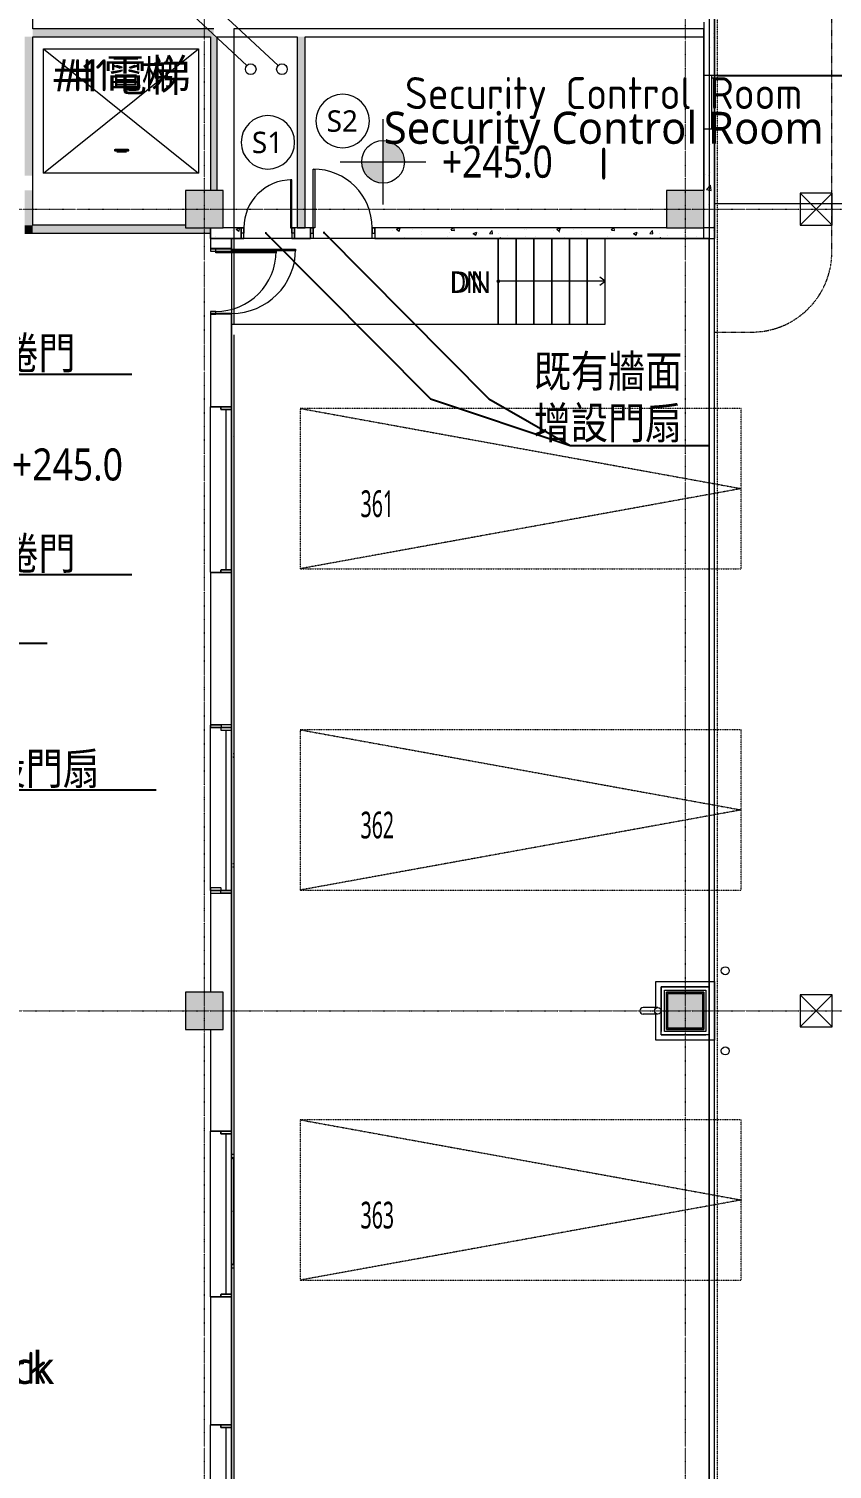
# Model space of a CAD drawing. Extents: x -76427 to 292734, y -42117 to 131250.
# Drawn here: x 249315 to 264351, y 36422 to 63375 of the extents above; entities that cross this region are included whole.
import ezdxf
from ezdxf.enums import TextEntityAlignment as Align

# ---------------------------------------------------------------- set-up
doc = ezdxf.new("R2010")
doc.units = 0
doc.header["$LTSCALE"] = 10
for name, pattern in [('H12PL1$0$DOTK1', [0.01, 0.005, -0.005]), ('H12PL1$0$HIDDENK1', [0.0334, 0.0167, -0.0167]), ('H12PL1$0$JJP_三點線', [0.9, 0.3, -0.15, 0, -0.15, 0, -0.15, 0, -0.15]), ('H12PL1$0$JJP_虛線(退縮線、投影線、地下室範圍、非屬本工程、圖面分區)', [0.45, 0.3, -0.15]), ('XFM7P10ICA$0$H12PL1$0$JJP_三點線', [0.9, 0.3, -0.15, 0, -0.15, 0, -0.15, 0, -0.15]), ('XFM7P10ICA$0$H12PL1$0$JJP_虛線(退縮線、投影線、地下室範圍、非屬本工程、圖面分區)', [0.45, 0.3, -0.15])]:
    doc.linetypes.add(name, pattern=pattern)
for name, color, linetype in [('H12PL1$0$A-OBJE-2D', 252, 'Continuous'), ('H12PL1$0$A-STRS', 252, 'Continuous'), ('H12PL1$0$A-TEXT', 252, 'Continuous'), ('H12PL1$0$A-WALL-EX', 252, 'Continuous'), ('H12PL1$0$A-WALL-IN', 252, 'Continuous'), ('H12PL1$0$A-ZONE', 252, 'Continuous'), ('H12PL1$0$Door', 252, 'Continuous'), ('H12PL1$0$L10_14_DRAN', 252, 'Continuous'), ('H12PL1$0$L10_14_KABE1', 252, 'Continuous'), ('H12PL1$0$L10_14_PKG', 252, 'Continuous'), ('H12PL1$0$L10_14_PKG-NN', 252, 'Continuous'), ('H12PL1$0$L10_14_SIAGE1', 252, 'Continuous'), ('H12PL1$0$L10_14_SIAGE2', 252, 'Continuous'), ('H12PL1$0$L10_14_SIAGE3', 252, 'Continuous'), ('H12PL1$0$L10_14_SITE', 252, 'Continuous'), ('H12PL1$0$L10_14_STEEL2', 252, 'Continuous'), ('H12PL1$0$L10_14_SUGATA3', 252, 'Continuous'), ('H12PL1$0$L10_14_SUGATA4', 252, 'Continuous'), ('H12PL1$0$L10_14_SUGATAD', 252, 'Continuous'), ('H12PL1$0$L10_14_TATEGU3', 252, 'Continuous'), ('H12PL1$0$S-COL', 252, 'Continuous'), ('H12PL1$0$S-GRID', 252, 'Continuous'), ('H12PL1$0$S-SLAB-SHOW', 252, 'Continuous'), ('H12PL1$0$Window', 252, 'Continuous'), ('XFM7P10ICA$0$H12PL1$0$A-CLNG', 252, 'Continuous'), ('XFM7P10ICA$0$H12PL1$0$A-OBJE-2D', 252, 'Continuous'), ('XFM7P10ICA$0$H12PL1$0$A-STRS', 252, 'Continuous'), ('XFM7P10ICA$0$H12PL1$0$A-TEXT-修改說明', 252, 'Continuous'), ('XFM7P10ICA$0$H12PL1$0$A-WALL-EX', 252, 'Continuous'), ('XFM7P10ICA$0$H12PL1$0$A-WALL-IN', 252, 'Continuous'), ('XFM7P10ICA$0$H12PL1$0$A-ZONE', 252, 'Continuous'), ('XFM7P10ICA$0$H12PL1$0$D label', 252, 'Continuous'), ('XFM7P10ICA$0$H12PL1$0$Door', 252, 'Continuous'), ('XFM7P10ICA$0$H12PL1$0$Hattch', 252, 'Continuous'), ('XFM7P10ICA$0$H12PL1$0$L-ROAD', 252, 'Continuous'), ('XFM7P10ICA$0$H12PL1$0$S-COL', 252, 'Continuous'), ('XFM7P10ICA$0$H12PL1$0$S-GRID', 252, 'Continuous'), ('XFM7P10ICA$0$H12PL1$0$S-SLAB-SHOW', 252, 'Continuous'), ('XFM7P10ICA$0$H12PL1$0$Window', 252, 'Continuous')]:
    doc.layers.add(name, color=color, linetype=linetype)
doc.styles.add('H12PL1$0$Standard', font='', dxfattribs={"width": 0.8})
doc.styles.add('XFM7P10ICA$0$H12PL1$0$dim-txt', font='isocp.shx', dxfattribs={"width": 0.7, "bigfont": 'chineset.shx'})
doc.styles.add('XFM7P10ICA$0$H12PL1$0$Standard', font='isocp.shx', dxfattribs={"bigfont": 'chineset.shx'})
doc.styles.get('H12PL1$0$Standard').set_extended_font_data('Microsoft JhengHei')
doc.dimstyles.new('XFM7P10ICA$0$H12PL1$0$ARCH-dim-200MM', dxfattribs={"dimscale": 200, "dimtxt": 0.3, "dimasz": 0.1, "dimexe": 0.1, "dimexo": 0.1, "dimgap": 0.05, "dimtad": 1, "dimdec": 0, "dimlfac": 10, "dimrnd": 0.5, "dimdsep": 46, "dimtxsty": 'XFM7P10ICA$0$H12PL1$0$dim-txt', "dimblk": 'XFM7P10ICA$0$H12PL1$0$_Dot', "dimcen": 2, "dimclrd": 256, "dimclre": 256, "dimclrt": 256, "dimadec": 0, "dimazin": 0, "dimtfac": 1, "dimtix": 1, "dimtmove": 2, "dimatfit": 3, "dimldrblk": 'XFM7P10ICA$0$H12PL1$0$_OBLIQUE', "dimfxl": 1, "dimtvp": 1, "dimtolj": 1, "dimarcsym": 0})

# ---------------------------------------------------------------- blocks, each defined once
blk = doc.blocks.new('XFM7P10ICA$0$H12PL1$0$_Dot')
blk = doc.blocks.new('XFM7P10ICA$0$H12PL1$0$_OBLIQUE')
at = {"color": 0, "linetype": 'ByBlock', "lineweight": -2}
blk.add_line((-0.5, -0.5), (0.5, 0.5), dxfattribs=at)
blk = doc.blocks.new('H12PL1')
at = {"layer": 'H12PL1$0$A-OBJE-2D', "lineweight": 0}
for p, q in [((250540, 63225), (251890, 63225)), ((249590, 60675), (252490, 63000)), ((249590, 63000), (252490, 60675)), ((249590, 60675), (249590, 63000)), ((249590, 63000), (252490, 63000)), ((252490, 63000), (252490, 60675)), ((252490, 60675), (249590, 60675))]:
    blk.add_line(p, q, dxfattribs=at)
at = {"layer": 'H12PL1$0$A-STRS', "lineweight": 0}
for p, q in [((258435, 59450), (258102, 59450)), ((258102, 59450), (258102, 57850)), ((258768, 59450), (258435, 59450)), ((258435, 59450), (258435, 57850)), ((258435, 57850), (258435, 59450)), ((259101, 59450), (258768, 59450)), ((258768, 59450), (258768, 57850)), ((258768, 57850), (258768, 59450)), ((259434, 59450), (259101, 59450)), ((259101, 59450), (259101, 57850)), ((259101, 57850), (259101, 59450)), ((259767, 59450), (259434, 59450)), ((259434, 59450), (259434, 57850)), ((259434, 57850), (259434, 59450)), ((260100, 59450), (259767, 59450)), ((259767, 59450), (259767, 57850)), ((259767, 57850), (259767, 59450)), ((260100, 57850), (260100, 59450)), ((258435, 58650), (258102, 58650)), ((259767, 58650), (258435, 58650)), ((260100, 58650), (259767, 58650)), ((260100, 58650), (260000, 58725)), ((260000, 58575), (260100, 58650)), ((258102, 57850), (258435, 57850)), ((258435, 57850), (258768, 57850)), ((258768, 57850), (259101, 57850)), ((259101, 57850), (259434, 57850)), ((259434, 57850), (259767, 57850)), ((259767, 57850), (260100, 57850))]:
    blk.add_line(p, q, dxfattribs=at)
at = {"layer": 'H12PL1$0$A-STRS', "lineweight": 0, "flags": 128}
blk.add_lwpolyline([(258102, 58625, 1), (258102, 58675, 1)], format="xyb", close=True, dxfattribs=at)
at = {"layer": 'H12PL1$0$A-WALL-EX', "lineweight": 0}
for p, q in [((262100, 62500), (261950, 62500)), ((262150, 62500), (262100, 62500)), ((262100, 61500), (261950, 61500)), ((262150, 61500), (262100, 61500)), ((253290, 59450), (253290, 59650)), ((254290, 59450), (254290, 59650)), ((254590, 59650), (254590, 59450)), ((255790, 59650), (255790, 59450)), ((253109.42, 59250), (252714.42, 59250)), ((253109.42, 58050), (252714.42, 58050)), ((253109.42, 56300), (252714.42, 56300)), ((253109.42, 53200), (252714.42, 53200)), ((253109.42, 50348.5), (252714.42, 50348.5)), ((253109.42, 47248.5), (252714.42, 47248.5)), ((253109.42, 42750), (252714.42, 42750)), ((253109.42, 39650), (252714.42, 39650)), ((253109.42, 37250), (252714.42, 37250))]:
    blk.add_line(p, q, dxfattribs=at)
at = {"layer": 'H12PL1$0$A-WALL-EX', "linetype": 'H12PL1$0$JJP_虛線(退縮線、投影線、地下室範圍、非屬本工程、圖面分區)', "lineweight": 0, "flags": 128}
for points in [[(262050, 90450), (262050, 30500)], [(262150, 30500), (262150, 90550)]]:
    blk.add_lwpolyline(points, dxfattribs=at)
at = {"layer": 'H12PL1$0$A-WALL-EX', "lineweight": 0, "flags": 128}
for points in [[(262150, 30500), (262150, 90550)], [(262150, 30500), (262150, 90550)], [(261950, 63500), (261950, 62500)], [(262150, 62500), (262150, 63500)], [(261950, 61500), (261950, 60350)], [(262150, 59650), (262150, 61500)], [(252715, 59650), (252715, 59450)], [(253290, 59650), (252950, 59650)], [(254590, 59650), (254290, 59650)], [(261250, 59650), (255790, 59650)], [(262150, 59650), (261950, 59650)], [(261950, 59450), (261950, 59650)], [(252714.42, 59450), (252714.42, 59250)], [(253109.42, 59450), (252714.42, 59450)], [(252715, 59450), (253290, 59450)], [(253109.42, 59450), (253109.42, 37250)], [(253109.42, 59450), (253109.42, 56300)], [(253109.42, 59450), (253109.42, 59350)], [(253109.42, 59450), (253109.42, 59350)], [(253109.42, 59250), (253109.42, 59450)], [(254290, 59450), (254590, 59450)], [(255790, 59450), (261950, 59450)], [(252714.42, 58050), (252714.42, 56300)], [(253109.42, 58050), (253109.42, 56300)], [(253109.42, 58050), (253109.42, 56300)], [(253109.42, 56300), (253109.42, 58050)], [(252714.42, 53200), (252714.42, 50348.5)], [(253109.42, 53200), (253109.42, 50300)], [(253109.42, 53200), (253109.42, 50300)], [(253109.42, 53200), (253109.42, 50300)], [(253109.42, 50348.5), (253109.42, 53200)], [(252714.42, 47248.5), (252714.42, 45350)], [(253109.42, 47248.5), (253109.42, 42750)], [(253109.42, 47248.5), (253109.42, 42750)], [(253109.42, 47248.5), (253109.42, 42750)], [(253109.42, 42750), (253109.42, 47248.5)], [(261150, 45450), (261150, 45385)], [(262050, 45450), (261150, 45450)], [(261150, 45385), (261150, 44615)], [(261215, 44615), (261215, 45385)], [(261215, 45385), (261985, 45385)], [(261985, 45385), (261985, 44615)], [(262050, 45450), (262050, 45385)], [(262050, 44550), (262050, 45385)], [(252714.42, 44650), (252714.42, 42750)], [(261150, 44550), (261150, 44615)], [(261150, 44550), (261985, 44550)], [(261985, 44615), (261215, 44615)], [(262050, 44550), (261985, 44550)], [(252714.42, 39650), (252714.42, 37250)], [(253109.42, 39650), (253109.42, 37250)], [(253109.42, 39650), (253109.42, 37250)], [(253109.42, 39650), (253109.42, 37250)], [(253109.42, 37250), (253109.42, 39650)]]:
    blk.add_lwpolyline(points, dxfattribs=at)
at = {"layer": 'H12PL1$0$A-WALL-IN', "lineweight": 0}
for p, q in [((249390, 60350), (249390, 60630)), ((254340, 59650), (254490, 59650))]:
    blk.add_line(p, q, dxfattribs=at)
at = {"layer": 'H12PL1$0$A-WALL-IN', "lineweight": 0, "flags": 128}
for points in [[(249390, 63375), (249390, 67275)], [(252777.5, 63375), (249390, 63375)], [(261950, 63225), (261950, 63375)], [(249390, 59700), (249390, 63225)], [(249390, 63225), (252715, 63225)], [(252715, 63225), (252715, 60350)], [(252840, 60350), (252840, 63225)], [(252840, 63225), (254340, 63225)], [(254340, 63225), (254340, 59650)], [(254490, 59650), (254490, 63225)], [(254490, 63225), (261950, 63225)], [(252250, 59700), (249390, 59700)], [(252715, 59550), (252715, 59650)], [(249240, 59550), (252715, 59550)], [(254340, 59450), (254490, 59450)]]:
    blk.add_lwpolyline(points, dxfattribs=at)
at = {"layer": 'H12PL1$0$A-ZONE', "lineweight": 0}
blk.add_line((251429.49, 64527.28), (253394.65, 62686.82), dxfattribs=at)
blk.add_circle((253467.64, 62618.46), 100, dxfattribs=at)
at = {"layer": 'H12PL1$0$Door', "lineweight": 0}
for p, q in [((254640, 59650), (254640, 60750)), ((254240, 59650), (254240, 60550)), ((253340, 59650), (253290, 59650)), ((253290, 59650), (253290, 59450)), ((253290, 59450), (253290, 59650)), ((253290, 59450), (253290, 59650)), ((253340, 59450), (253340, 59650)), ((254290, 59650), (254240, 59650)), ((254240, 59650), (254240, 59450)), ((254290, 59450), (254290, 59650)), ((254290, 59450), (254290, 59650)), ((254290, 59450), (254290, 59650)), ((254590, 59650), (254640, 59650)), ((254590, 59450), (254590, 59650)), ((254590, 59650), (254590, 59450)), ((254590, 59650), (254590, 59450)), ((254640, 59650), (254640, 59450)), ((255740, 59450), (255740, 59650)), ((255740, 59650), (255790, 59650)), ((255790, 59650), (255790, 59450)), ((255790, 59650), (255790, 59450)), ((255790, 59650), (255790, 59450)), ((253290, 59450), (253340, 59450)), ((254240, 59450), (254290, 59450)), ((254640, 59450), (254590, 59450)), ((255790, 59450), (255740, 59450)), ((253109.42, 59250), (252714.42, 59250)), ((253109.42, 59250), (254309.42, 59250)), ((253109.42, 59220), (253109.42, 59250)), ((254309.42, 59220), (253109.42, 59220)), ((254309.42, 59250), (254309.42, 59220)), ((253109.42, 58050), (252714.42, 58050))]:
    blk.add_line(p, q, dxfattribs=at)
at = {"layer": 'H12PL1$0$Door', "linetype": 'H12PL1$0$JJP_虛線(退縮線、投影線、地下室範圍、非屬本工程、圖面分區)', "lineweight": 0}
for p, q in [((252714.42, 53200), (252714.42, 56300)), ((252909.42, 56250), (252909.42, 56300)), ((252909.42, 56300), (253109.42, 56300)), ((253109.42, 56250), (252909.42, 56250)), ((253109.42, 56300), (253109.42, 56250)), ((253109.42, 53200), (253109.42, 56300)), ((253109.42, 53250), (252909.42, 53250)), ((252909.42, 53250), (252909.42, 53200)), ((252909.42, 53200), (253109.42, 53200)), ((253109.42, 53200), (253109.42, 53250)), ((252714.42, 50298.5), (252714.42, 50348.5)), ((252714.42, 50348.5), (252914.42, 50348.5)), ((252714.42, 47248.5), (252714.42, 50348.5)), ((252914.42, 50298.5), (252714.42, 50298.5)), ((252914.42, 50348.5), (252914.42, 50298.5)), ((253109.42, 47248.5), (253109.42, 50348.5)), ((252914.42, 47298.5), (252714.42, 47298.5)), ((252714.42, 47298.5), (252714.42, 47248.5)), ((252714.42, 47248.5), (252914.42, 47248.5)), ((252914.42, 47248.5), (252914.42, 47298.5)), ((252714.42, 39650), (252714.42, 42750)), ((252909.42, 42700), (252909.42, 42750)), ((252909.42, 42750), (253109.42, 42750)), ((253109.42, 42700), (252909.42, 42700)), ((253109.42, 42750), (253109.42, 42700)), ((253109.42, 39650), (253109.42, 42750)), ((253109.42, 39700), (252909.42, 39700)), ((252909.42, 39700), (252909.42, 39650)), ((252909.42, 39650), (253109.42, 39650)), ((253109.42, 39650), (253109.42, 39700)), ((252714.42, 33250), (252714.42, 37250)), ((252909.42, 37200), (252909.42, 37250)), ((252909.42, 37250), (253109.42, 37250)), ((253109.42, 37200), (252909.42, 37200)), ((253109.42, 37250), (253109.42, 37200)), ((253109.42, 33250), (253109.42, 37250))]:
    blk.add_line(p, q, dxfattribs=at)
at = {"layer": 'H12PL1$0$Door', "lineweight": 0}
for centre, radius, start, end in [((254640, 59650), 1100, 0, 90), ((254240, 59650), 900, 90, 180), ((253109.42, 59250), 1200, 270, 0)]:
    blk.add_arc(centre, radius, start, end, dxfattribs=at)
at = {"layer": 'H12PL1$0$L10_14_DRAN', "lineweight": 0}
for p, q in [((261087.5, 45062.5), (260815, 45062.5)), ((261087.5, 44937.5), (260815, 44937.5))]:
    blk.add_line(p, q, dxfattribs=at)
blk.add_circle((261087.5, 45000), 62.5, dxfattribs=at)
blk.add_arc((260815, 45000), 62.5, 90, 270, dxfattribs=at)
at = {"layer": 'H12PL1$0$L10_14_KABE1', "lineweight": 0}
for p, q in [((262150, 63500), (262150, 62500)), ((262150, 61500), (262150, 59450))]:
    blk.add_line(p, q, dxfattribs=at)
at = {"layer": 'H12PL1$0$L10_14_PKG', "linetype": 'H12PL1$0$DOTK1', "lineweight": 0}
for p, q in [((254394.22, 56271.46), (262650.01, 54771.46)), ((262650.01, 54771.46), (254394.22, 53271.46)), ((254394.22, 50258.34), (262650.01, 48758.34)), ((262650.01, 48758.34), (254394.22, 47258.34)), ((254394.22, 42959.65), (262650.01, 41459.65)), ((262650.01, 41459.65), (254394.22, 39959.65))]:
    blk.add_line(p, q, dxfattribs=at)
at = {"layer": 'H12PL1$0$L10_14_PKG', "linetype": 'H12PL1$0$DOTK1', "lineweight": 0, "flags": 128}
for points in [[(254394.22, 56271.46), (254394.22, 53271.46), (262650.01, 53271.46), (262650.01, 56271.46)], [(254394.22, 50258.34), (254394.22, 47258.34), (262650.01, 47258.34), (262650.01, 50258.34)], [(254394.22, 42959.65), (254394.22, 39959.65), (262650.01, 39959.65), (262650.01, 42959.65)]]:
    blk.add_lwpolyline(points, close=True, dxfattribs=at)
at = {"layer": 'H12PL1$0$L10_14_SIAGE1', "lineweight": 0, "flags": 128}
blk.add_lwpolyline([(262050, 45450), (262050, 44550), (261607.5, 44550), (261607.5, 44565), (261592.5, 44565), (261592.5, 44550), (261150, 44550), (261150, 45450), (261592.5, 45450), (261592.5, 45435), (261607.5, 45435), (261607.5, 45450)], close=True, dxfattribs=at)
at = {"layer": 'H12PL1$0$L10_14_SIAGE2', "lineweight": 0}
for centre in [(262350, 45750), (262350, 44250)]:
    blk.add_circle(centre, 75, dxfattribs=at)
at = {"layer": 'H12PL1$0$L10_14_SIAGE3', "lineweight": 0, "flags": 128}
blk.add_lwpolyline([(261215, 44615), (261215, 45385), (261985, 45385), (261985, 44615)], close=True, dxfattribs=at)
at = {"layer": 'H12PL1$0$L10_14_SITE', "lineweight": 0}
for p, q in [((262200.01, 62497.65), (283469.37, 62497.65)), ((277589.16, 60100), (262150.01, 60100))]:
    blk.add_line(p, q, dxfattribs=at)
at = {"layer": 'H12PL1$0$L10_14_SITE', "linetype": 'H12PL1$0$HIDDENK1', "lineweight": 0, "flags": 128}
blk.add_lwpolyline([(262150, 57700), (262845, 57700, 0.41421356), (264345, 59200), (264345, 69400)], format="xyb", dxfattribs=at)
at = {"layer": 'H12PL1$0$L10_14_STEEL2', "lineweight": 0, "flags": 128}
for points in [[(261250, 44650), (261250, 45350), (261950, 45350), (261950, 44650)], [(261275, 44675), (261275, 45325), (261925, 45325), (261925, 44675)]]:
    blk.add_lwpolyline(points, close=True, dxfattribs=at)
at = {"layer": 'H12PL1$0$L10_14_SUGATA3', "lineweight": 0}
for p, q in [((263750, 59700), (264350, 60300)), ((263750, 60300), (264350, 59700)), ((253146.88, 55748.44), (253150, 55750)), ((253143.68, 53753.16), (253150, 53750)), ((253137.26, 49743.63), (253150, 49750)), ((253134.09, 47757.96), (253150, 47750)), ((263750, 44700), (264350, 45300)), ((263750, 45300), (264350, 44700)), ((253125.25, 42237.62), (253150, 42250)), ((253122.09, 40263.96), (253150, 40250))]:
    blk.add_line(p, q, dxfattribs=at)
at = {"layer": 'H12PL1$0$L10_14_SUGATA3', "lineweight": 0, "flags": 128}
for points in [[(263750, 59700), (264350, 59700), (264350, 60300), (263750, 60300)], [(263750, 44700), (264350, 44700), (264350, 45300), (263750, 45300)]]:
    blk.add_lwpolyline(points, close=True, dxfattribs=at)
for points in [[(253146.98, 55815), (253150, 55815)], [(253146.88, 55750), (253150, 55750), (253150, 53750), (253143.68, 53750)], [(253150, 53685), (253143.57, 53685)], [(253137.27, 49750), (253150, 49750), (253150, 47750), (253134.07, 47750)], [(253137.38, 49815), (253150, 49815)], [(253150, 47685), (253133.97, 47685)], [(253122.07, 40250), (253150, 40250), (253150, 42250), (253125.27, 42250)], [(253125.37, 42315), (253150, 42315)], [(253150, 40185), (253121.96, 40185)]]:
    blk.add_lwpolyline(points, dxfattribs=at)
at = {"layer": 'H12PL1$0$L10_14_SUGATA4', "lineweight": 0}
blk.add_line((253150, 57650), (253150, 32350), dxfattribs=at)
at = {"layer": 'H12PL1$0$L10_14_SUGATA4', "lineweight": 0, "flags": 128}
blk.add_lwpolyline([(261050, 45062.5), (261050, 45550), (262150, 45550), (262150, 44450), (261050, 44450), (261050, 44937.5)], dxfattribs=at)
at = {"layer": 'H12PL1$0$L10_14_SUGATAD', "linetype": 'H12PL1$0$DOTK1', "lineweight": 0}
blk.add_line((262200, 90600), (262200, 32350), dxfattribs=at)
at = {"layer": 'H12PL1$0$L10_14_TATEGU3', "lineweight": 0}
blk.add_line((253123.67, 41250), (253125, 41250), dxfattribs=at)
at = {"layer": 'H12PL1$0$S-COL', "lineweight": 0, "flags": 128}
for points in [[(252250, 59650), (252950, 59650), (252950, 60350), (252250, 60350)], [(261250, 59650), (261950, 59650), (261950, 60350), (261250, 60350)], [(252250, 44650), (252950, 44650), (252950, 45350), (252250, 45350)], [(261250, 44650), (261950, 44650), (261950, 45350), (261250, 45350)]]:
    blk.add_lwpolyline(points, close=True, dxfattribs=at)
at = {"layer": 'H12PL1$0$S-GRID', "linetype": 'H12PL1$0$JJP_三點線', "lineweight": 0}
for p, q in [((252600, 128250), (252600, -28000)), ((261600, 128250), (261600, -28000)), ((-29000, 60000), (289600, 60000)), ((-29000, 45000), (289600, 45000))]:
    blk.add_line(p, q, dxfattribs=at)
at = {"layer": 'H12PL1$0$S-SLAB-SHOW', "lineweight": 0, "flags": 128}
blk.add_lwpolyline([(258100, 59450), (253109.42, 59450), (253109.42, 57850), (258100, 57850)], close=True, dxfattribs=at)
at = {"layer": 'H12PL1$0$Window', "lineweight": 0}
for p, q in [((261950, 62500), (261950, 61500)), ((262100, 62500), (261950, 62500)), ((262100, 62450), (262100, 62500)), ((262150, 62500), (262100, 62500)), ((262150, 62500), (262100, 62500)), ((262150, 62450), (262100, 62450)), ((262100, 61550), (262100, 62450)), ((262150, 62500), (262150, 61500)), ((262150, 62500), (262150, 62450)), ((262150, 62450), (262150, 61550)), ((262100, 61500), (261950, 61500)), ((262100, 61500), (262100, 61550)), ((262100, 61550), (262150, 61550)), ((262150, 61500), (262100, 61500)), ((262150, 61500), (262100, 61500)), ((262150, 61550), (262150, 61500))]:
    blk.add_line(p, q, dxfattribs=at)
at = {"layer": 'H12PL1$0$A-TEXT', "linetype": 'Continuous', "lineweight": 0, "insert": (257197.24, 58633.78), "char_height": 400, "attachment_point": 4, "style": 'H12PL1$0$Standard'}
blk.add_mtext('\\A1;DN', dxfattribs=at)
at = {"layer": 'H12PL1$0$A-ZONE', "style": 'H12PL1$0$Standard'}
for s, p in [('#1電梯', (251052.5, 62804.9)), ('Security Control Room', (260074.53, 61822.89)), ('-', (251052.5, 61464.53)), ('Dock', (248876.11, 38618.44))]:
    blk.add_text(s, height=600, dxfattribs=at).set_placement(p, align=Align.TOP_CENTER)
at = {"layer": 'H12PL1$0$L10_14_PKG-NN', "linetype": 'Continuous', "lineweight": 0, "char_height": 500, "attachment_point": 7, "style": 'H12PL1$0$Standard'}
for s, insert in [('\\A1;{\\W0.56;361}', (255524.75, 54231.25)), ('\\A1;{\\W0.56;362}', (255524.75, 48218.13)), ('\\A1;{\\W0.56;363}', (255524.75, 40919.44))]:
    blk.add_mtext(s, dxfattribs=dict(at, insert=insert))
blk = doc.blocks.new('XFM7P10ICA$0$H12PL1')
at = {"layer": 'XFM7P10ICA$0$H12PL1$0$Hattch', "linetype": 'Continuous', "lineweight": 0}
for points in [[(249390, 63225), (252777.5, 63225), (252777.5, 63375), (249390, 63375)], [(249390, 60630), (249390, 63225), (249240, 63225), (249240, 60630)], [(252715, 63225), (252715, 60350), (252840, 60350), (252840, 63225)], [(254490, 63225), (254340, 63225), (254340, 59650), (254490, 59650)], [(255944.88, 60886.09), (256344.88, 60886.09), (256314.44, 61039.16), (256227.73, 61168.93), (256097.96, 61255.64), (255944.88, 61286.09)], [(255944.88, 60886.09), (255544.88, 60886.09), (255575.33, 60733.02), (255662.04, 60603.25), (255791.81, 60516.54), (255944.88, 60486.09)], [(249390, 59700), (249390, 60350), (249240, 60350), (249240, 59700)], [(252250, 59650), (252950, 59650), (252950, 60350), (252250, 60350)], [(261250, 59650), (261950, 59650), (261950, 60350), (261250, 60350)], [(249240, 59700), (249240, 59550), (249390, 59700)], [(249390, 59700), (249240, 59550), (249390, 59550)], [(249390, 59550), (252715, 59550), (252715, 59650), (252250, 59650), (252250, 59700), (249390, 59700)], [(252250, 44650), (252950, 44650), (252950, 45350), (252250, 45350)], [(261250, 44650), (261950, 44650), (261950, 45350), (261250, 45350)]]:
    blk.add_hatch(color=256, dxfattribs=at).paths.add_polyline_path(points)
at = {"layer": 'XFM7P10ICA$0$H12PL1$0$A-CLNG', "lineweight": 0, "flags": 128}
blk.add_lwpolyline([(253110, 30550), (262050, 30550), (262050, 59450), (253110, 59450)], close=True, dxfattribs=at)
at = {"layer": 'XFM7P10ICA$0$H12PL1$0$A-STRS', "lineweight": 0}
for p, q in [((258435, 59450), (258102, 59450)), ((258102, 59450), (258102, 57850)), ((258768, 59450), (258435, 59450)), ((258435, 59450), (258435, 57850)), ((258435, 57850), (258435, 59450)), ((259101, 59450), (258768, 59450)), ((258768, 59450), (258768, 57850)), ((258768, 57850), (258768, 59450)), ((259434, 59450), (259101, 59450)), ((259101, 59450), (259101, 57850)), ((259101, 57850), (259101, 59450)), ((259767, 59450), (259434, 59450)), ((259434, 59450), (259434, 57850)), ((259434, 57850), (259434, 59450)), ((260100, 59450), (259767, 59450)), ((259767, 59450), (259767, 57850)), ((259767, 57850), (259767, 59450)), ((260100, 57850), (260100, 59450)), ((258435, 58650), (258102, 58650)), ((259767, 58650), (258435, 58650)), ((260100, 58650), (259767, 58650)), ((260100, 58650), (260000, 58725)), ((260000, 58575), (260100, 58650)), ((258102, 57850), (258435, 57850)), ((258435, 57850), (258768, 57850)), ((258768, 57850), (259101, 57850)), ((259101, 57850), (259434, 57850)), ((259434, 57850), (259767, 57850)), ((259767, 57850), (260100, 57850))]:
    blk.add_line(p, q, dxfattribs=at)
at = {"layer": 'XFM7P10ICA$0$H12PL1$0$A-STRS', "lineweight": 0, "flags": 128}
blk.add_lwpolyline([(258102, 58625, 1), (258102, 58675, 1)], format="xyb", close=True, dxfattribs=at)
at = {"layer": 'XFM7P10ICA$0$H12PL1$0$A-WALL-EX', "lineweight": 0}
for p, q in [((262100, 62500), (261950, 62500)), ((262150, 62500), (262100, 62500)), ((262100, 61500), (261950, 61500)), ((262150, 61500), (262100, 61500)), ((253290, 59650), (253290, 59450)), ((254290, 59650), (254290, 59450)), ((254590, 59650), (254590, 59450)), ((255790, 59650), (255790, 59450)), ((253109.42, 59265), (252714.42, 59265)), ((253109.42, 58035), (252714.42, 58035)), ((252714.42, 56300), (253109.42, 56300)), ((252714.42, 53200), (253109.42, 53200)), ((252714.42, 50300), (253109.42, 50300)), ((252714.42, 47200), (253109.42, 47200)), ((252714.42, 42750), (253109.42, 42750)), ((252714.42, 39650), (253109.42, 39650)), ((252714.42, 37250), (253109.42, 37250))]:
    blk.add_line(p, q, dxfattribs=at)
at = {"layer": 'XFM7P10ICA$0$H12PL1$0$A-WALL-EX', "linetype": 'XFM7P10ICA$0$H12PL1$0$JJP_虛線(退縮線、投影線、地下室範圍、非屬本工程、圖面分區)', "lineweight": 0, "flags": 128}
for points in [[(262050, 90450), (262050, 30500)], [(262150, 30500), (262150, 90550)]]:
    blk.add_lwpolyline(points, dxfattribs=at)
at = {"layer": 'XFM7P10ICA$0$H12PL1$0$A-WALL-EX', "lineweight": 0, "flags": 128}
for points in [[(261950, 63500), (261950, 62500)], [(262150, 62500), (262150, 63500)], [(261950, 61500), (261950, 60350)], [(262150, 59650), (262150, 61500)], [(252715, 59450), (252715, 59650)], [(253290, 59650), (252950, 59650)], [(254340, 59650), (254290, 59650)], [(254590, 59650), (254490, 59650)], [(261250, 59650), (255790, 59650)], [(262150, 59450), (262150, 59650)], [(252714.42, 59450), (252714.42, 59265)], [(253109.42, 59450), (252714.42, 59450)], [(252715, 59450), (253290, 59450)], [(253109.42, 59265), (253109.42, 59450)], [(254290, 59450), (254340, 59450)], [(254490, 59450), (254590, 59450)], [(255790, 59450), (262150, 59450)], [(252714.42, 58035), (252714.42, 56300)], [(253109.42, 56300), (253109.42, 58035)], [(252714.42, 53200), (252714.42, 50300)], [(253109.42, 50300), (253109.42, 53200)], [(252714.42, 47200), (252714.42, 45350)], [(253109.42, 42750), (253109.42, 47200)], [(261150, 45450), (261150, 45385)], [(262050, 45450), (261150, 45450)], [(261150, 45385), (261150, 44615)], [(261215, 44615), (261215, 45385)], [(261215, 45385), (261985, 45385)], [(261985, 45385), (261985, 44615)], [(262050, 45450), (262050, 45385)], [(262050, 44550), (262050, 45385)], [(252714.42, 44650), (252714.42, 42750)], [(261150, 44550), (261150, 44615)], [(261150, 44550), (261985, 44550)], [(261985, 44615), (261215, 44615)], [(262050, 44550), (261985, 44550)], [(252714.42, 39650), (252714.42, 37250)], [(253109.42, 37250), (253109.42, 39650)]]:
    blk.add_lwpolyline(points, dxfattribs=at)
at = {"layer": 'XFM7P10ICA$0$H12PL1$0$A-WALL-IN', "lineweight": 0}
for p, q in [((249390, 60350), (249390, 60630)), ((254340, 59650), (254490, 59650))]:
    blk.add_line(p, q, dxfattribs=at)
at = {"layer": 'XFM7P10ICA$0$H12PL1$0$A-WALL-IN', "lineweight": 0, "flags": 128}
for points in [[(249390, 63375), (249390, 67275)], [(252777.5, 63375), (249390, 63375)], [(261950, 63225), (261950, 63375)], [(249390, 59700), (249390, 63225)], [(249390, 63225), (252715, 63225)], [(252715, 63225), (252715, 60350)], [(252840, 60350), (252840, 63225)], [(252840, 63225), (254340, 63225)], [(254340, 63225), (254340, 59650)], [(254490, 59650), (254490, 63225)], [(254490, 63225), (261950, 63225)], [(252250, 59700), (249390, 59700)], [(252715, 59550), (252715, 59650)], [(249240, 59550), (252715, 59550)], [(254340, 59450), (254490, 59450)]]:
    blk.add_lwpolyline(points, dxfattribs=at)
at = {"layer": 'XFM7P10ICA$0$H12PL1$0$A-ZONE', "lineweight": 0}
blk.add_line((252007.34, 64527.28), (253980.13, 62686.68), dxfattribs=at)
blk.add_circle((254053.25, 62618.46), 100, dxfattribs=at)
at = {"layer": 'XFM7P10ICA$0$H12PL1$0$D label', "lineweight": 0, "flags": 128}
for points in [[(255690, 61650, 1), (254690, 61650, 1)], [(254290, 61250, 1), (253290, 61250, 1)]]:
    blk.add_lwpolyline(points, format="xyb", close=True, dxfattribs=at)
at = {"layer": 'XFM7P10ICA$0$H12PL1$0$Door', "lineweight": 0}
for p, q in [((254640, 59650), (254640, 60750)), ((254640, 60750), (254670, 60750)), ((254670, 60750), (254670, 59650)), ((254240, 60550), (254210, 60550)), ((254210, 60550), (254210, 59650)), ((254240, 59650), (254240, 60550)), ((253290, 59650), (253340, 59650)), ((253290, 59550), (253290, 59650)), ((253340, 59650), (253340, 59550)), ((254210, 59650), (254240, 59650)), ((254240, 59650), (254290, 59650)), ((254240, 59550), (254240, 59650)), ((254290, 59650), (254290, 59550)), ((254640, 59650), (254590, 59650)), ((254590, 59650), (254590, 59550)), ((254670, 59650), (254640, 59650)), ((254640, 59550), (254640, 59650)), ((255790, 59650), (255740, 59650)), ((255740, 59650), (255740, 59550)), ((255790, 59550), (255790, 59650)), ((253340, 59550), (253290, 59550)), ((254290, 59550), (254240, 59550)), ((254590, 59550), (254640, 59550)), ((255740, 59550), (255790, 59550)), ((252814.42, 59265), (252714.42, 59265)), ((252714.42, 59265), (252714.42, 59215)), ((252714.42, 59215), (252814.42, 59215)), ((252814.42, 59215), (252814.42, 59265)), ((252814.42, 59215), (253944.42, 59215)), ((252814.42, 59185), (252814.42, 59215)), ((253944.42, 59185), (252814.42, 59185)), ((253944.42, 59215), (253944.42, 59185)), ((252814.42, 58085), (252714.42, 58085)), ((252714.42, 58085), (252714.42, 58035)), ((252714.42, 58035), (252814.42, 58035)), ((252814.42, 58035), (252814.42, 58085))]:
    blk.add_line(p, q, dxfattribs=at)
at = {"layer": 'XFM7P10ICA$0$H12PL1$0$Door', "linetype": 'XFM7P10ICA$0$H12PL1$0$JJP_虛線(退縮線、投影線、地下室範圍、非屬本工程、圖面分區)', "lineweight": 0}
for p, q in [((252909.42, 56300), (252909.42, 56250)), ((253109.42, 56300), (252909.42, 56300)), ((252909.42, 56250), (253109.42, 56250)), ((253009.42, 53250), (253009.42, 56250)), ((253109.42, 56250), (253109.42, 56300)), ((252909.42, 53200), (252909.42, 53250)), ((252909.42, 53250), (253109.42, 53250)), ((253109.42, 53200), (252909.42, 53200)), ((253109.42, 53250), (253109.42, 53200)), ((252909.42, 50300), (252909.42, 50250)), ((253109.42, 50300), (252909.42, 50300)), ((252909.42, 50250), (253109.42, 50250)), ((253009.42, 47250), (253009.42, 50250)), ((253109.42, 50250), (253109.42, 50300)), ((252909.42, 47200), (252909.42, 47250)), ((252909.42, 47250), (253109.42, 47250)), ((253109.42, 47200), (252909.42, 47200)), ((253109.42, 47250), (253109.42, 47200)), ((252909.42, 42750), (252909.42, 42700)), ((253109.42, 42750), (252909.42, 42750)), ((252909.42, 42700), (253109.42, 42700)), ((253009.42, 39700), (253009.42, 42700)), ((253109.42, 42700), (253109.42, 42750)), ((252909.42, 39650), (252909.42, 39700)), ((252909.42, 39700), (253109.42, 39700)), ((253109.42, 39650), (252909.42, 39650)), ((253109.42, 39700), (253109.42, 39650)), ((252909.42, 37250), (252909.42, 37200)), ((253109.42, 37250), (252909.42, 37250)), ((252909.42, 37200), (253109.42, 37200)), ((253009.42, 33300), (253009.42, 37200)), ((253109.42, 37200), (253109.42, 37250))]:
    blk.add_line(p, q, dxfattribs=at)
at = {"layer": 'XFM7P10ICA$0$H12PL1$0$Door', "lineweight": 0}
for centre, radius, start, end in [((254640, 59650), 1100, 0, 90), ((254240, 59650), 900, 90, 180), ((252814.42, 59215), 1130, 270, 0)]:
    blk.add_arc(centre, radius, start, end, dxfattribs=at)
at = {"layer": 'XFM7P10ICA$0$H12PL1$0$Hattch', "lineweight": 0}
for p, q in [((262127.2, 63205.15), (262127.25, 63205.15)), ((262129.51, 63282.08), (262129.56, 63282.08)), ((262077.44, 63018.74), (262077.49, 63018.74)), ((262042.19, 62789.75), (262042.24, 62789.75)), ((262129.51, 61482.08), (262129.56, 61482.08)), ((262077.44, 61218.74), (262077.49, 61218.74)), ((262127.2, 61405.15), (262127.25, 61405.15)), ((262042.19, 60989.75), (262042.24, 60989.75)), ((261987.06, 60647.01), (261987.11, 60647.01)), ((262080.39, 60685.03), (262080.44, 60685.03)), ((261997.27, 60365.43), (262075.16, 60446.61)), ((262029.46, 60628.29), (262029.51, 60628.29)), ((262086.27, 60351.55), (262075.23, 60446.52)), ((261997.27, 60365.43), (262086.21, 60351.64)), ((262145.12, 60283.74), (262145.17, 60283.74)), ((262039.1, 60088.37), (262039.15, 60088.37)), ((262141.67, 60014.97), (262141.72, 60014.97)), ((253127.2, 59605.15), (253127.25, 59605.15)), ((253194.4, 59624.36), (253261.2, 59650)), ((253194.4, 59624.36), (253244.14, 59590.81)), ((253244.21, 59590.71), (253264.1, 59650)), ((253250.53, 59578.06), (253250.58, 59578.06)), ((256127.2, 59605.15), (256127.25, 59605.15)), ((256194.4, 59624.36), (256261.2, 59650)), ((256194.4, 59624.36), (256244.14, 59590.81)), ((256244.21, 59590.71), (256264.1, 59650)), ((256250.53, 59578.06), (256250.58, 59578.06)), ((256500.87, 59611.02), (256500.92, 59611.02)), ((256661.02, 59582.59), (256661.07, 59582.59)), ((257219.43, 59608.65), (257254.13, 59650)), ((257219.43, 59608.65), (257279.2, 59603.42)), ((257243.81, 59618.95), (257243.86, 59618.95)), ((257279.26, 59603.32), (257270.65, 59650)), ((257631.53, 59544.27), (257701.55, 59571.15)), ((257681.34, 59510.62), (257701.61, 59571.05)), ((257936.69, 59545.89), (257984.9, 59603.35)), ((257996.52, 59540.56), (257984.96, 59603.25)), ((258593.37, 59627.7), (258593.42, 59627.7)), ((258624.4, 59618.06), (258624.45, 59618.06)), ((259127.2, 59605.15), (259127.25, 59605.15)), ((259194.4, 59624.36), (259261.2, 59650)), ((259194.4, 59624.36), (259244.14, 59590.81)), ((259244.21, 59590.71), (259264.1, 59650)), ((259250.53, 59578.06), (259250.58, 59578.06)), ((259500.87, 59611.02), (259500.92, 59611.02)), ((259661.02, 59582.59), (259661.07, 59582.59)), ((260219.43, 59608.65), (260254.13, 59650)), ((260219.43, 59608.65), (260279.2, 59603.42)), ((260243.81, 59618.95), (260243.86, 59618.95)), ((260279.26, 59603.32), (260270.65, 59650)), ((260631.53, 59544.27), (260701.55, 59571.15)), ((260681.34, 59510.62), (260701.61, 59571.05)), ((260936.69, 59545.89), (260984.9, 59603.35)), ((260996.52, 59540.56), (260984.96, 59603.25)), ((261593.37, 59627.7), (261593.42, 59627.7)), ((261624.4, 59618.06), (261624.45, 59618.06)), ((262127.2, 59605.15), (262127.25, 59605.15)), ((262129.51, 59682.08), (262129.56, 59682.08)), ((252804.22, 59493.38), (252804.27, 59493.38)), ((255804.22, 59493.38), (255804.27, 59493.38)), ((256338.04, 59470.82), (256338.09, 59470.82)), ((256660.62, 59518.85), (256660.67, 59518.85)), ((257150.17, 59494.57), (257150.22, 59494.57)), ((257194.84, 59560.04), (257194.89, 59560.04)), ((257631.53, 59544.27), (257681.27, 59510.72)), ((257655.28, 59558.59), (257655.33, 59558.59)), ((257728.66, 59537.48), (257728.71, 59537.48)), ((257936.69, 59545.89), (257996.46, 59540.66)), ((258110.96, 59547.65), (258111.01, 59547.65)), ((258118.92, 59450), (258140.5, 59472.49)), ((258143.17, 59450), (258140.56, 59472.4)), ((258270.4, 59515.93), (258270.45, 59515.93)), ((258618.98, 59494.92), (258619.03, 59494.92)), ((258804.22, 59493.38), (258804.27, 59493.38)), ((259338.04, 59470.82), (259338.09, 59470.82)), ((259660.62, 59518.85), (259660.67, 59518.85)), ((260150.17, 59494.57), (260150.22, 59494.57)), ((260194.84, 59560.04), (260194.89, 59560.04)), ((260631.53, 59544.27), (260681.27, 59510.72)), ((260655.28, 59558.59), (260655.33, 59558.59)), ((260728.66, 59537.48), (260728.71, 59537.48)), ((260936.69, 59545.89), (260996.46, 59540.66)), ((261110.96, 59547.65), (261111.01, 59547.65)), ((261118.92, 59450), (261140.5, 59472.49)), ((261143.17, 59450), (261140.56, 59472.4)), ((261270.4, 59515.93), (261270.45, 59515.93)), ((261618.98, 59494.92), (261619.03, 59494.92)), ((261804.22, 59493.38), (261804.27, 59493.38))]:
    blk.add_line(p, q, dxfattribs=at)
at = {"layer": 'XFM7P10ICA$0$H12PL1$0$L-ROAD', "lineweight": 0}
for p in [(262148.57, 99499.13), (284593.13, 62500.87)]:
    blk.add_line(p, (262150, 62500), dxfattribs=at)
at = {"layer": 'XFM7P10ICA$0$H12PL1$0$L-ROAD', "lineweight": 0, "flags": 128}
blk.add_lwpolyline([(262150, 62500), (284398.49, 62500.86), (284091.79, 3765.52, -0.08283938), (282586.35, -4991.7, -0.29143349), (280381.71, -7203.3, -0.08359873), (263352.82, -10066.2), (261700, -10064.17), (261700, -553.81), (263750, -550), (263750, 30550), (262150, 30550)], format="xyb", close=True, dxfattribs=at)
at = {"layer": 'XFM7P10ICA$0$H12PL1$0$S-COL', "lineweight": 0, "flags": 128}
for points in [[(252250, 59650), (252950, 59650), (252950, 60350), (252250, 60350)], [(261250, 59650), (261950, 59650), (261950, 60350), (261250, 60350)], [(252250, 44650), (252950, 44650), (252950, 45350), (252250, 45350)], [(261250, 44650), (261950, 44650), (261950, 45350), (261250, 45350)]]:
    blk.add_lwpolyline(points, close=True, dxfattribs=at)
at = {"layer": 'XFM7P10ICA$0$H12PL1$0$S-GRID', "linetype": 'XFM7P10ICA$0$H12PL1$0$JJP_三點線', "lineweight": 0}
for p, q in [((252600, 128250), (252600, -28000)), ((261600, 128250), (261600, -28000)), ((-29000, 60000), (289600, 60000)), ((-29000, 45000), (289600, 45000))]:
    blk.add_line(p, q, dxfattribs=at)
at = {"layer": 'XFM7P10ICA$0$H12PL1$0$S-SLAB-SHOW', "lineweight": 0}
for p, q in [((255944.88, 60086.09), (255944.88, 61686.09)), ((255144.88, 60886.09), (256744.88, 60886.09))]:
    blk.add_line(p, q, dxfattribs=at)
at = {"layer": 'XFM7P10ICA$0$H12PL1$0$S-SLAB-SHOW', "lineweight": 0, "flags": 128}
blk.add_lwpolyline([(253150, 63375), (253150, 57850), (258100, 57850), (258100, 59450), (261950, 59450), (261950, 63375)], close=True, dxfattribs=at)
at = {"layer": 'XFM7P10ICA$0$H12PL1$0$S-SLAB-SHOW', "lineweight": 0}
blk.add_circle((255944.88, 60886.09), 400, dxfattribs=at)
at = {"layer": 'XFM7P10ICA$0$H12PL1$0$Window', "lineweight": 0}
for p, q in [((261950, 62500), (261950, 61500)), ((262100, 62500), (261950, 62500)), ((262100, 62450), (262100, 62500)), ((262150, 62500), (262100, 62500)), ((262150, 62500), (262100, 62500)), ((262150, 62450), (262100, 62450)), ((262100, 61550), (262100, 62450)), ((262150, 62500), (262150, 61500)), ((262150, 62500), (262150, 62450)), ((262150, 62450), (262150, 61550)), ((262100, 61500), (261950, 61500)), ((262100, 61500), (262100, 61550)), ((262100, 61550), (262150, 61550)), ((262150, 61500), (262100, 61500)), ((262150, 61500), (262100, 61500)), ((262150, 61550), (262150, 61500))]:
    blk.add_line(p, q, dxfattribs=at)
at = {"layer": 'XFM7P10ICA$0$H12PL1$0$A-OBJE-2D', "linetype": 'Continuous', "lineweight": 0, "insert": (257197.24, 58633.78), "char_height": 400, "attachment_point": 4, "style": 'XFM7P10ICA$0$H12PL1$0$Standard'}
blk.add_mtext('\\A1;{\\fMicrosoft JhengHei|b0|i0|c136|p34;DN}', dxfattribs=at)
at = {"layer": 'XFM7P10ICA$0$H12PL1$0$A-TEXT-修改說明', "linetype": 'Continuous', "lineweight": 0, "char_height": 600, "attachment_point": 6, "style": 'XFM7P10ICA$0$H12PL1$0$Standard'}
for s, insert in [('\\A1;{\\fMicrosoft JhengHei|b0|i0|c136|p34;\\W0.85;既有牆面增設捲門}', (250190.52, 57274.43)), ('\\A1;{\\fMicrosoft JhengHei|b0|i0|c136|p34;\\W0.85;既有牆面增設捲門}', (250190.52, 53524.43)), ('\\A1;{\\fMicrosoft JhengHei|b0|i0|c136|p34;\\W0.85;既有牆面增設門扇}', (250648.31, 49499.43))]:
    blk.add_mtext(s, dxfattribs=dict(at, insert=insert))
at = {"layer": 'XFM7P10ICA$0$H12PL1$0$A-TEXT-修改說明', "linetype": 'Continuous', "lineweight": 0, "insert": (261545.48, 56450.99), "char_height": 600, "attachment_point": 6, "line_spacing_factor": 0.967062, "style": 'XFM7P10ICA$0$H12PL1$0$Standard'}
blk.add_mtext('\\A1;{\\fMicrosoft JhengHei|b0|i0|c136|p34;\\W0.85;既有牆面\\P增設門扇}', dxfattribs=at)
blk.add_mtext('\\A1;{\\fMicrosoft JhengHei|b0|i0|c136|p34;\\W0.85;既有牆面\\P增設門扇}', dxfattribs=at)
at = {"layer": 'XFM7P10ICA$0$H12PL1$0$A-ZONE', "style": 'XFM7P10ICA$0$H12PL1$0$Standard'}
for s, p in [('#1電梯', (251052.5, 62804.9)), ('Security Control Room', (260074.53, 62471.54)), ('-', (251052.5, 61464.53)), ('I', (260074.53, 61152.07)), ('Dock', (248876.11, 38618.44))]:
    blk.add_text(s, height=600, dxfattribs=at).set_placement(p, align=Align.TOP_CENTER)
at = {"layer": 'XFM7P10ICA$0$H12PL1$0$D label', "lineweight": 0, "char_height": 400, "attachment_point": 7, "style": 'XFM7P10ICA$0$H12PL1$0$Standard'}
for s, insert in [('\\A1;\\pt0;{\\fMicrosoft JhengHei|b0|i0|c136|p34;S2}', (254890.76, 61443.41)), ('\\A1;\\pt0;{\\fMicrosoft JhengHei|b0|i0|c136|p34;S1}', (253490.76, 61043.41))]:
    blk.add_mtext(s, dxfattribs=dict(at, insert=insert))
at = {"layer": 'XFM7P10ICA$0$H12PL1$0$S-SLAB-SHOW', "lineweight": 0, "char_height": 600, "attachment_point": 7, "style": 'XFM7P10ICA$0$H12PL1$0$Standard'}
for insert in [(257044.88, 60576.21), (249000, 54911.14)]:
    blk.add_mtext('\\A1;{\\fMicrosoft JhengHei|b0|i0|c136|p34;\\W0.85;+245.0}', dxfattribs=dict(at, insert=insert))
at = {"layer": 'XFM7P10ICA$0$H12PL1$0$A-TEXT-修改說明', "lineweight": 0, "annotation_type": 0, "has_hookline": 1, "hookline_direction": 0}
for points, text_width in [([(253752.11, 59553.85), (256831.48, 56450.99), (259447.3, 55578.78), (259467.3, 55578.78)], 2585.23), ([(254840.34, 59557.24), (257923.1, 56450.99), (259447.3, 55578.78), (259467.3, 55578.78)], 2585.23), ([(243300, 58050), (244052.83, 57274.43), (245975.67, 56911.75)], 5256.06), ([(243300, 54300), (244052.83, 53524.43), (245975.67, 53161.75)], 5256.06), ([(242487.2, 53828.46), (244052.83, 52240.08), (245683.9, 51877.4)], 3966.74), ([(243757.79, 50275), (244510.62, 49499.43), (246436.09, 49136.75)], 5252.77)]:
    blk.add_leader(points, dimstyle='XFM7P10ICA$0$H12PL1$0$ARCH-dim-200MM', dxfattribs=dict(at, text_width=text_width))
blk = doc.blocks.new('XFM7P10ICA')
blk.add_blockref('XFM7P10ICA$0$H12PL1', (0, 0))

msp = doc.modelspace()

# ---------------------------------------------------------------- block references
msp.add_blockref('XFM7P10ICA', (0, 0))

# ---------------------------------------------------------------- next in the draw order: block references
msp.add_blockref('H12PL1', (0, 0))

doc.saveas('drawing.dxf')
